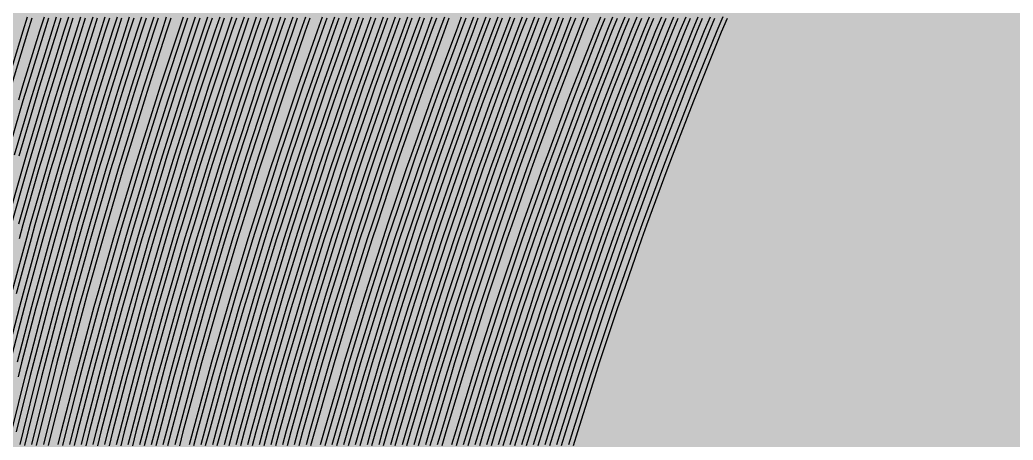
# Model space of a CAD drawing. Header units: metres. Extents: x -7240 to 10960, y -29667 to 1823.
# Drawn here: x 2974.9 to 3424.3, y -17114.6 to -16924.2 of the extents above; entities that cross this region are included whole.
import ezdxf

# ---------------------------------------------------------------- set-up
doc = ezdxf.new("R2010")
doc.units = ezdxf.units.M
doc.layers.add('Metal1', color=4, linetype='CONTINUOUS')
doc.layers.add('Polyimide', color=7, linetype='CONTINUOUS')

msp = doc.modelspace()

# ---------------------------------------------------------------- hatches: boundary and pattern name
at = {"layer": 'Polyimide'}
msp.add_hatch(color=7, dxfattribs=at).paths.add_polyline_path([(4088.45, -11806.89), (4098.72, -11851.21), (4115.58, -11893.47), (4138.63, -11932.7), (4167.35, -11967.99), (4201.08, -11998.53), (4239.03, -12023.62), (4280.35, -12042.68), (4349.18, -12073.73), (4413.2, -12113.76), (4471.26, -12162.04), (4522.3, -12217.69), (4565.39, -12279.7), (4599.74, -12346.94), (4624.73, -12418.19), (4639.91, -12492.16), (4645, -12567.5), (4639.91, -12642.84), (4624.73, -12716.8), (4599.74, -12788.06), (4565.39, -12855.3), (4522.3, -12917.31), (4471.26, -12972.96), (4413.2, -13021.24), (4349.18, -13061.27), (4280.35, -13092.32), (4239.03, -13111.38), (4201.08, -13136.47), (4167.35, -13167.01), (4138.63, -13202.3), (4115.58, -13241.52), (4098.72, -13283.78), (4088.45, -13328.11), (4085, -13373.48), (4085, -13567.5), (4099.45, -13861.55), (4142.64, -14152.77), (4214.18, -14438.35), (4313.36, -14715.55), (4439.24, -14981.69), (4590.59, -15234.21), (4765.97, -15470.68), (4963.68, -15688.82), (5181.82, -15886.53), (5418.29, -16061.91), (5670.81, -16213.26), (5936.95, -16339.14), (6214.15, -16438.32), (6499.73, -16509.85), (6790.95, -16553.05), (7085, -16567.5), (9960.38, -16567.5), (10038.79, -16571.35), (10116.45, -16582.87), (10192.6, -16601.95), (10266.52, -16628.4), (10337.49, -16661.96), (10404.83, -16702.32), (10467.89, -16749.09), (10526.06, -16801.81), (10578.78, -16859.98), (10625.55, -16923.04), (10665.91, -16990.38), (10699.48, -17061.35), (10725.93, -17135.27), (10745, -17211.43), (10756.52, -17289.08), (10760.38, -17367.5), (10760.38, -21957.3), (10721.61, -22012.91), (10685.97, -22070.59), (10653.58, -22130.14), (10624.53, -22191.39), (10598.92, -22254.16), (10576.82, -22318.25), (10558.3, -22383.46), (10543.41, -22449.6), (10532.21, -22516.46), (10524.72, -22583.84), (10520.97, -22651.53), (10520.97, -22719.32), (10524.72, -22787.01), (10532.21, -22854.38), (10543.41, -22921.24), (10558.3, -22987.38), (10576.82, -23052.6), (10598.92, -23116.68), (10624.53, -23179.45), (10653.58, -23240.71), (10685.97, -23300.26), (10721.61, -23357.93), (10760.38, -23413.54), (10760.38, -28667.5), (10756.52, -28745.91), (10745, -28823.57), (10725.93, -28899.73), (10699.48, -28973.65), (10665.91, -29044.62), (10625.55, -29111.96), (10578.78, -29175.01), (10526.06, -29233.19), (10467.89, -29285.91), (10404.83, -29332.68), (10337.49, -29373.04), (10266.52, -29406.6), (10192.6, -29433.05), (10116.45, -29452.13), (10038.79, -29463.65), (9960.38, -29467.5), (-6239.63, -29467.5), (-6318.04, -29463.65), (-6395.7, -29452.13), (-6471.85, -29433.05), (-6545.77, -29406.6), (-6616.74, -29373.04), (-6684.08, -29332.68), (-6747.14, -29285.91), (-6805.31, -29233.19), (-6858.03, -29175.01), (-6904.8, -29111.96), (-6945.16, -29044.62), (-6978.73, -28973.65), (-7005.18, -28899.73), (-7024.25, -28823.57), (-7035.77, -28745.91), (-7039.63, -28667.5), (-7039.63, -23426.32), (-6999.36, -23370.07), (-6962.33, -23311.63), (-6928.66, -23251.2), (-6898.45, -23188.96), (-6871.81, -23125.12), (-6848.81, -23059.88), (-6829.53, -22993.44), (-6814.04, -22926.02), (-6802.37, -22857.83), (-6794.57, -22789.09), (-6790.67, -22720.02), (-6790.67, -22650.84), (-6794.57, -22581.77), (-6802.37, -22513.03), (-6814.04, -22444.84), (-6829.53, -22377.42), (-6848.81, -22310.98), (-6871.81, -22245.74), (-6898.45, -22181.89), (-6928.66, -22119.66), (-6962.33, -22059.22), (-6999.36, -22000.79), (-7039.63, -21944.54), (-7039.63, -17367.5), (-7035.77, -17289.08), (-7024.25, -17211.43), (-7005.18, -17135.27), (-6978.73, -17061.35), (-6945.16, -16990.38), (-6904.8, -16923.04), (-6858.03, -16859.98), (-6805.31, -16801.81), (-6747.14, -16749.09), (-6684.08, -16702.32), (-6616.74, -16661.96), (-6545.77, -16628.4), (-6471.85, -16601.95), (-6395.7, -16582.87), (-6318.04, -16571.35), (-6239.63, -16567.5), (-3334, -16567.5), (-3039.95, -16553.05), (-2748.73, -16509.85), (-2463.15, -16438.32), (-2185.95, -16339.14), (-1919.81, -16213.26), (-1667.29, -16061.91), (-1430.82, -15886.53), (-1212.68, -15688.82), (-1014.97, -15470.68), (-839.59, -15234.21), (-688.24, -14981.69), (-562.36, -14715.55), (-463.18, -14438.35), (-391.64, -14152.77), (-348.45, -13861.55), (-334, -13567.5), (-334, -13373.48), (-337.45, -13328.11), (-347.72, -13283.78), (-364.58, -13241.52), (-387.63, -13202.3), (-416.35, -13167.01), (-450.08, -13136.47), (-488.03, -13111.38), (-529.35, -13092.32), (-529.35, -13092.32), (-598.18, -13061.27), (-662.2, -13021.24), (-720.26, -12972.96), (-771.3, -12917.31), (-814.39, -12855.3), (-848.74, -12788.06), (-873.73, -12716.8), (-888.91, -12642.84), (-894, -12567.5), (-888.91, -12492.16), (-873.73, -12418.19), (-848.74, -12346.94), (-814.39, -12279.7), (-771.3, -12217.69), (-720.26, -12162.04), (-662.2, -12113.76), (-598.18, -12073.73), (-529.35, -12042.68), (-488.03, -12023.62), (-450.08, -11998.53), (-416.35, -11967.99), (-387.63, -11932.7), (-364.58, -11893.47), (-347.72, -11851.21), (-337.45, -11806.89), (-334, -11761.52), (-334, -11074.31), (-337.45, -11028.94), (-347.72, -10984.62), (-364.58, -10942.36), (-387.63, -10903.13), (-416.35, -10867.84), (-450.08, -10837.3), (-488.03, -10812.21), (-529.35, -10793.16), (-529.35, -10793.16), (-598.18, -10762.1), (-662.2, -10722.07), (-720.26, -10673.8), (-771.3, -10618.15), (-814.39, -10556.13), (-848.74, -10488.89), (-873.73, -10417.64), (-888.91, -10343.67), (-894, -10268.33), (-888.91, -10192.99), (-873.73, -10119.03), (-848.74, -10047.77), (-814.39, -9980.53), (-771.3, -9918.52), (-720.26, -9862.87), (-662.2, -9814.59), (-598.18, -9774.56), (-529.35, -9743.51), (-488.03, -9724.45), (-450.08, -9699.36), (-416.35, -9668.82), (-387.63, -9633.53), (-364.58, -9594.31), (-347.72, -9552.05), (-337.45, -9507.72), (-334, -9462.35), (-334, -8775.14), (-337.45, -8729.78), (-347.72, -8685.45), (-364.58, -8643.19), (-387.63, -8603.96), (-416.35, -8568.68), (-450.08, -8538.14), (-488.03, -8513.05), (-529.35, -8493.99), (-529.35, -8493.99), (-598.18, -8462.94), (-662.2, -8422.91), (-720.26, -8374.63), (-771.3, -8318.98), (-814.39, -8256.97), (-848.74, -8189.73), (-873.73, -8118.47), (-888.91, -8044.5), (-894, -7969.17), (-888.91, -7893.83), (-873.73, -7819.86), (-848.74, -7748.61), (-814.39, -7681.36), (-771.3, -7619.35), (-720.26, -7563.7), (-662.2, -7515.42), (-598.18, -7475.4), (-529.35, -7444.34), (-529.35, -7444.34), (-488.03, -7425.28), (-450.08, -7400.2), (-416.35, -7369.66), (-387.63, -7334.37), (-364.58, -7295.14), (-347.72, -7252.88), (-337.45, -7208.56), (-334, -7163.19), (-334, -6475.98), (-337.45, -6430.61), (-347.72, -6386.29), (-364.58, -6344.02), (-387.63, -6304.8), (-416.35, -6269.51), (-450.08, -6238.97), (-488.03, -6213.88), (-529.35, -6194.82), (-529.35, -6194.82), (-598.18, -6163.77), (-662.2, -6123.74), (-720.26, -6075.46), (-771.3, -6019.81), (-814.39, -5957.8), (-848.74, -5890.56), (-873.73, -5819.31), (-888.91, -5745.34), (-894, -5670), (-888.91, -5594.66), (-873.73, -5520.69), (-848.74, -5449.44), (-814.39, -5382.2), (-771.3, -5320.19), (-720.26, -5264.54), (-662.2, -5216.26), (-598.18, -5176.23), (-529.35, -5145.18), (-529.35, -5145.18), (-488.03, -5126.12), (-450.08, -5101.03), (-416.35, -5070.49), (-387.63, -5035.2), (-364.58, -4995.98), (-347.72, -4953.71), (-337.45, -4909.39), (-334, -4864.02), (-334, 380), (-334, 1522.5), (-289, 1522.5), (-288.78, 1515.63), (-288.1, 1508.79), (-286.98, 1502.02), (-285.42, 1495.32), (-283.43, 1488.75), (-281.01, 1482.32), (-278.17, 1476.06), (-274.93, 1470), (-271.3, 1464.17), (-267.3, 1458.58), (-262.94, 1453.27), (-258.25, 1448.25), (-253.23, 1443.56), (-247.92, 1439.2), (-242.33, 1435.2), (-236.5, 1431.57), (-230.44, 1428.33), (-224.18, 1425.49), (-217.75, 1423.07), (-211.18, 1421.08), (-204.48, 1419.52), (-197.71, 1418.4), (-190.87, 1417.72), (-184, 1417.5), (-177.13, 1417.72), (-170.29, 1418.4), (-163.52, 1419.52), (-156.82, 1421.08), (-150.25, 1423.07), (-143.82, 1425.49), (-137.56, 1428.33), (-131.5, 1431.57), (-125.67, 1435.2), (-120.08, 1439.2), (-114.77, 1443.56), (-109.75, 1448.25), (-105.06, 1453.27), (-100.7, 1458.58), (-96.7, 1464.17), (-93.07, 1470), (-89.83, 1476.06), (-86.99, 1482.32), (-84.57, 1488.75), (-82.58, 1495.32), (-81.02, 1502.02), (-79.9, 1508.79), (-79.22, 1515.63), (-79, 1522.5), (1786, 1522.5), (3835, 1522.5), (3835.21, 1529.04), (3835.86, 1535.55), (3836.92, 1542.01), (3838.41, 1548.38), (3840.31, 1554.64), (3842.61, 1560.77), (3845.31, 1566.73), (3848.4, 1572.5), (3851.85, 1578.06), (3855.66, 1583.38), (3859.82, 1588.43), (3864.29, 1593.21), (3869.07, 1597.68), (3874.12, 1601.84), (3879.44, 1605.65), (3885, 1609.1), (3890.77, 1612.19), (3896.73, 1614.89), (3902.86, 1617.19), (3909.12, 1619.09), (3915.49, 1620.58), (3921.95, 1621.64), (3928.46, 1622.29), (3935, 1622.5), (3941.54, 1622.29), (3948.05, 1621.64), (3954.51, 1620.58), (3960.88, 1619.09), (3967.14, 1617.19), (3973.27, 1614.89), (3979.23, 1612.19), (3985, 1609.1), (3990.56, 1605.65), (3995.88, 1601.84), (4000.93, 1597.68), (4005.71, 1593.21), (4010.18, 1588.43), (4014.34, 1583.38), (4018.15, 1578.06), (4021.6, 1572.5), (4024.69, 1566.73), (4027.39, 1560.77), (4029.69, 1554.64), (4031.59, 1548.38), (4033.08, 1542.01), (4034.14, 1535.55), (4034.79, 1529.04), (4035, 1522.5), (4085, 1522.5), (4085, 380), (4085, 330), (4085, -4864.02), (4088.45, -4909.39), (4098.72, -4953.71), (4115.58, -4995.98), (4138.63, -5035.2), (4167.35, -5070.49), (4201.08, -5101.03), (4239.03, -5126.12), (4280.35, -5145.18), (4280.35, -5145.18), (4349.18, -5176.23), (4413.2, -5216.26), (4471.26, -5264.54), (4522.3, -5320.19), (4565.39, -5382.2), (4599.74, -5449.44), (4624.73, -5520.69), (4639.91, -5594.66), (4645, -5670), (4639.91, -5745.34), (4624.73, -5819.31), (4599.74, -5890.56), (4565.39, -5957.8), (4522.3, -6019.81), (4471.26, -6075.46), (4413.2, -6123.74), (4349.18, -6163.77), (4280.35, -6194.82), (4239.03, -6213.88), (4201.08, -6238.97), (4167.35, -6269.51), (4138.63, -6304.8), (4115.58, -6344.02), (4098.72, -6386.29), (4088.45, -6430.61), (4085, -6475.98), (4085, -11761.52), (4088.45, -11806.89)])

# ---------------------------------------------------------------- linework, layer by layer
at = {"layer": 'Metal1'}
for points in [[(2968.43, -17079.12), (2974.9, -17054.16), (2976.57, -17047.86), (2983.39, -17022.91), (2985.15, -17016.61), (2992.31, -16991.66), (2994.17, -16985.36), (3001.68, -16960.41), (3003.63, -16954.1), (3011.5, -16929.16), (3013.53, -16922.85)], [(2968.87, -16954.12), (2976.4, -16929.16), (2978.35, -16922.86)], [(2987.88, -16923.46), (2985.89, -16929.76), (2978.19, -16954.69), (2976.29, -16960.98), (2968.93, -16985.92)], [(2968.97, -17016.61), (2976.05, -16991.66), (2977.88, -16985.36), (2985.3, -16960.41), (2987.21, -16954.11), (2994.99, -16929.16), (2997, -16922.85)], [(3015.43, -16923.47), (3013.4, -16929.76), (3005.53, -16954.7), (3003.59, -16960.99), (2996.08, -16985.93), (2994.23, -16992.22), (2987.07, -17017.16), (2985.31, -17023.44), (2978.5, -17048.38), (2976.83, -17054.67), (2970.36, -17079.61)], [(2980.26, -16923.46), (2978.32, -16929.75), (2970.78, -16954.69)], [(2998.9, -16923.47), (2996.89, -16929.76), (2989.13, -16954.7), (2987.21, -16960.99), (2979.79, -16985.92), (2977.97, -16992.21), (2970.9, -17017.15)], [(2971.22, -17047.86), (2978, -17022.91), (2979.76, -17016.61), (2986.89, -16991.66), (2988.74, -16985.36), (2996.22, -16960.41), (2998.16, -16954.1), (3005.99, -16929.16), (3008.02, -16922.85)], [(2971.29, -17110.37), (2977.47, -17085.41), (2979.07, -17079.12), (2985.59, -17054.16), (2987.28, -17047.86), (2994.16, -17022.91), (2995.93, -17016.61), (3003.16, -16991.66), (3005.03, -16985.35), (3012.61, -16960.41), (3014.57, -16954.1), (3022.5, -16929.15), (3024.55, -16922.85)], [(2972.45, -16985.36), (2979.83, -16960.41), (2981.74, -16954.11), (2989.48, -16929.16), (2991.48, -16922.85)], [(3009.92, -16923.47), (3007.9, -16929.76), (3000.07, -16954.7), (2998.13, -16960.99), (2990.65, -16985.93), (2988.81, -16992.21), (2981.68, -17017.15), (2979.93, -17023.44), (2973.15, -17048.38)], [(3026.45, -16923.47), (3024.41, -16929.77), (3016.47, -16954.7), (3014.52, -16960.99), (3006.94, -16985.93), (3005.08, -16992.22), (2997.86, -17017.16), (2996.08, -17023.44), (2989.21, -17048.39), (2987.53, -17054.67), (2981.01, -17079.61), (2979.41, -17085.9), (2973.23, -17110.84)], [(2973.75, -17079.12), (2980.25, -17054.16), (2981.93, -17047.86), (2988.77, -17022.91), (2990.54, -17016.61), (2997.74, -16991.66), (2999.6, -16985.36), (3007.14, -16960.41), (3009.1, -16954.1), (3017, -16929.16), (3019.04, -16922.85)], [(3020.94, -16923.47), (3018.9, -16929.77), (3011, -16954.7), (3009.06, -16960.99), (3001.51, -16985.93), (2999.66, -16992.22), (2992.47, -17017.16), (2990.7, -17023.44), (2983.86, -17048.39), (2982.18, -17054.67), (2975.69, -17079.61), (2974.09, -17085.9)], [(2993.39, -16923.47), (2991.39, -16929.76), (2983.66, -16954.69), (2981.75, -16960.98), (2974.36, -16985.92)], [(2974.37, -17016.61), (2981.47, -16991.66), (2983.31, -16985.36), (2990.76, -16960.41), (2992.68, -16954.11), (3000.49, -16929.16), (3002.51, -16922.85)], [(2974.37, -16960.41), (2976.27, -16954.11), (2983.98, -16929.16), (2985.97, -16922.86)], [(3004.41, -16923.47), (3002.4, -16929.76), (2994.6, -16954.7), (2992.67, -16960.99), (2985.22, -16985.93), (2983.39, -16992.21), (2976.29, -17017.15), (2974.55, -17023.44)], [(2975.06, -17116.66), (2976.58, -17110.37), (2982.78, -17085.41), (2984.39, -17079.11), (2990.94, -17054.16), (2992.64, -17047.86), (2999.54, -17022.91), (3001.33, -17016.61), (3008.58, -16991.66), (3010.46, -16985.35), (3018.07, -16960.4), (3020.04, -16954.1), (3028.01, -16929.15), (3030.07, -16922.85)], [(3031.97, -16923.47), (3029.91, -16929.77), (3021.94, -16954.7), (3019.98, -16960.99), (3012.37, -16985.93), (3010.5, -16992.22), (3003.25, -17017.16), (3001.47, -17023.45), (2994.57, -17048.39), (2992.88, -17054.67), (2986.33, -17079.62), (2984.72, -17085.9), (2978.52, -17110.84), (2977.01, -17117.12)], [(2980.34, -17116.66), (2981.87, -17110.37), (2988.1, -17085.41), (2989.72, -17079.11), (2996.29, -17054.16), (2998, -17047.86), (3004.93, -17022.91), (3006.72, -17016.61), (3014, -16991.65), (3015.89, -16985.35), (3023.53, -16960.4), (3025.51, -16954.1), (3033.51, -16929.15), (3035.58, -16922.85)], [(3037.48, -16923.48), (3035.41, -16929.77), (3027.41, -16954.7), (3025.44, -16961), (3017.8, -16985.93), (3015.92, -16992.22), (3008.64, -17017.16), (3006.85, -17023.45), (2999.93, -17048.39), (2998.22, -17054.67), (2991.65, -17079.62), (2990.04, -17085.9), (2983.81, -17110.84), (2982.29, -17117.12)], [(2985.73, -17116.66), (2987.27, -17110.37), (2993.53, -17085.41), (2995.16, -17079.11), (3001.77, -17054.16), (3003.49, -17047.86), (3010.45, -17022.91), (3012.26, -17016.6), (3019.58, -16991.65), (3021.48, -16985.35), (3029.16, -16960.4), (3031.15, -16954.1), (3039.2, -16929.15), (3041.28, -16922.84)], [(3043.18, -16923.48), (3041.1, -16929.77), (3033.06, -16954.71), (3031.07, -16961), (3023.39, -16985.93), (3021.5, -16992.22), (3014.18, -17017.16), (3012.38, -17023.45), (3005.41, -17048.39), (3003.7, -17054.68), (2997.09, -17079.62), (2995.47, -17085.9), (2989.21, -17110.85), (2987.68, -17117.13)], [(2992.18, -17116.66), (2993.75, -17110.36), (3000.15, -17085.4), (3001.81, -17079.11), (3008.56, -17054.15), (3010.31, -17047.85), (3017.43, -17022.9), (3019.27, -17016.6), (3026.75, -16991.65), (3028.68, -16985.35), (3036.53, -16960.4), (3038.56, -16954.09), (3046.78, -16929.15), (3048.9, -16922.84)], [(3050.8, -16923.48), (3048.68, -16929.78), (3040.46, -16954.71), (3038.44, -16961.01), (3030.59, -16985.94), (3028.66, -16992.23), (3021.19, -17017.17), (3019.35, -17023.46), (3012.24, -17048.39), (3010.49, -17054.68), (3003.74, -17079.62), (3002.08, -17085.91), (2995.69, -17110.85), (2994.13, -17117.13)], [(2997.47, -17116.66), (2999.04, -17110.36), (3005.46, -17085.4), (3007.13, -17079.11), (3013.91, -17054.15), (3015.67, -17047.85), (3022.81, -17022.9), (3024.66, -17016.6), (3032.17, -16991.65), (3034.11, -16985.34), (3041.99, -16960.4), (3044.03, -16954.09), (3052.28, -16929.15), (3054.42, -16922.84)], [(3056.31, -16923.48), (3054.18, -16929.78), (3045.93, -16954.71), (3043.9, -16961.01), (3036.02, -16985.94), (3034.08, -16992.23), (3026.58, -17017.17), (3024.73, -17023.46), (3017.59, -17048.4), (3015.84, -17054.68), (3009.06, -17079.62), (3007.4, -17085.91), (3000.98, -17110.85), (2999.41, -17117.13)], [(3002.75, -17116.65), (3004.33, -17110.36), (3010.78, -17085.4), (3012.45, -17079.1), (3019.26, -17054.15), (3021.03, -17047.85), (3028.2, -17022.9), (3030.05, -17016.6), (3037.59, -16991.65), (3039.54, -16985.34), (3047.45, -16960.4), (3049.5, -16954.09), (3057.78, -16929.15), (3059.93, -16922.84)], [(3061.82, -16923.49), (3059.68, -16929.78), (3051.4, -16954.71), (3049.36, -16961.01), (3041.45, -16985.94), (3039.51, -16992.23), (3031.97, -17017.17), (3030.12, -17023.46), (3022.95, -17048.4), (3021.19, -17054.68), (3014.38, -17079.62), (3012.71, -17085.91), (3006.27, -17110.85), (3004.69, -17117.14)], [(3008.03, -17116.65), (3009.62, -17110.36), (3016.09, -17085.4), (3017.77, -17079.1), (3024.61, -17054.15), (3026.38, -17047.85), (3033.58, -17022.9), (3035.45, -17016.6), (3043.02, -16991.65), (3044.98, -16985.34), (3052.92, -16960.4), (3054.97, -16954.09), (3063.29, -16929.15), (3065.44, -16922.83)], [(3067.33, -16923.49), (3065.18, -16929.78), (3056.87, -16954.71), (3054.82, -16961.01), (3046.88, -16985.94), (3044.93, -16992.24), (3037.36, -17017.17), (3035.5, -17023.46), (3028.3, -17048.4), (3026.54, -17054.69), (3019.71, -17079.63), (3018.03, -17085.91), (3011.56, -17110.85), (3009.97, -17117.14)], [(3013.32, -17116.65), (3014.91, -17110.36), (3021.41, -17085.4), (3023.1, -17079.1), (3029.96, -17054.15), (3031.74, -17047.85), (3038.97, -17022.9), (3040.84, -17016.59), (3048.44, -16991.65), (3050.41, -16985.34), (3058.38, -16960.4), (3060.44, -16954.09), (3068.79, -16929.14), (3070.95, -16922.83)], [(3072.84, -16923.49), (3070.68, -16929.79), (3062.34, -16954.72), (3060.28, -16961.01), (3052.31, -16985.94), (3050.35, -16992.24), (3042.75, -17017.17), (3040.89, -17023.46), (3033.66, -17048.4), (3031.89, -17054.69), (3025.03, -17079.63), (3023.34, -17085.91), (3016.85, -17110.85), (3015.26, -17117.14)], [(3018.6, -17116.65), (3020.2, -17110.36), (3026.73, -17085.4), (3028.42, -17079.1), (3035.31, -17054.15), (3037.09, -17047.85), (3044.35, -17022.9), (3046.23, -17016.59), (3053.86, -16991.65), (3055.84, -16985.34), (3063.84, -16960.4), (3065.91, -16954.09), (3074.29, -16929.14), (3076.46, -16922.83)], [(3078.35, -16923.49), (3076.19, -16929.79), (3067.81, -16954.72), (3065.74, -16961.01), (3057.74, -16985.94), (3055.77, -16992.24), (3048.15, -17017.17), (3046.27, -17023.46), (3039.02, -17048.4), (3037.23, -17054.69), (3030.35, -17079.63), (3028.66, -17085.91), (3022.14, -17110.86), (3020.54, -17117.14)], [(3023.88, -17116.65), (3025.49, -17110.36), (3032.04, -17085.4), (3033.74, -17079.1), (3040.66, -17054.15), (3042.45, -17047.85), (3049.74, -17022.9), (3051.62, -17016.59), (3059.28, -16991.65), (3061.27, -16985.34), (3069.3, -16960.39), (3071.38, -16954.08), (3079.8, -16929.14), (3081.98, -16922.83)], [(3083.86, -16923.49), (3081.69, -16929.79), (3073.28, -16954.72), (3071.2, -16961.01), (3063.17, -16985.95), (3061.19, -16992.24), (3053.54, -17017.17), (3051.65, -17023.46), (3044.37, -17048.4), (3042.58, -17054.69), (3035.67, -17079.63), (3033.97, -17085.91), (3027.43, -17110.86), (3025.82, -17117.14)], [(3029.17, -17116.65), (3030.78, -17110.35), (3037.36, -17085.4), (3039.06, -17079.1), (3046.01, -17054.15), (3047.81, -17047.85), (3055.12, -17022.9), (3057.02, -17016.59), (3064.7, -16991.65), (3066.7, -16985.34), (3074.76, -16960.39), (3076.85, -16954.08), (3085.3, -16929.14), (3087.49, -16922.83)], [(3089.37, -16923.49), (3087.19, -16929.79), (3078.75, -16954.72), (3076.66, -16961.02), (3068.6, -16985.95), (3066.61, -16992.24), (3058.93, -17017.17), (3057.04, -17023.47), (3049.73, -17048.4), (3047.93, -17054.69), (3040.99, -17079.63), (3039.29, -17085.92), (3032.72, -17110.86), (3031.11, -17117.14)], [(3034.45, -17116.65), (3036.07, -17110.35), (3042.67, -17085.4), (3044.38, -17079.1), (3051.36, -17054.15), (3053.16, -17047.84), (3060.51, -17022.9), (3062.41, -17016.59), (3070.13, -16991.64), (3072.13, -16985.34), (3080.22, -16960.39), (3082.32, -16954.08), (3090.8, -16929.14), (3093, -16922.83)], [(3094.89, -16923.49), (3092.69, -16929.79), (3084.22, -16954.72), (3082.12, -16961.02), (3074.03, -16985.95), (3072.04, -16992.24), (3064.32, -17017.18), (3062.42, -17023.47), (3055.08, -17048.4), (3053.28, -17054.69), (3046.31, -17079.63), (3044.6, -17085.92), (3038, -17110.86), (3036.39, -17117.14)], [(3039.73, -17116.65), (3041.36, -17110.35), (3047.99, -17085.4), (3049.71, -17079.1), (3056.7, -17054.15), (3058.52, -17047.84), (3065.89, -17022.9), (3067.8, -17016.59), (3075.55, -16991.64), (3077.56, -16985.34), (3085.69, -16960.39), (3087.79, -16954.08), (3096.31, -16929.14), (3098.51, -16922.83)], [(3100.4, -16923.49), (3098.2, -16929.79), (3089.69, -16954.72), (3087.59, -16961.02), (3079.46, -16985.95), (3077.46, -16992.24), (3069.71, -17017.18), (3067.81, -17023.47), (3060.44, -17048.4), (3058.63, -17054.69), (3051.63, -17079.63), (3049.92, -17085.92), (3043.29, -17110.86), (3041.67, -17117.14)], [(3045.12, -17116.65), (3046.76, -17110.35), (3053.42, -17085.4), (3055.15, -17079.1), (3062.18, -17054.15), (3064.01, -17047.84), (3071.42, -17022.89), (3073.34, -17016.59), (3081.13, -16991.64), (3083.15, -16985.33), (3091.32, -16960.39), (3093.44, -16954.08), (3102, -16929.14), (3104.21, -16922.83)], [(3106.1, -16923.49), (3103.89, -16929.8), (3095.33, -16954.72), (3093.22, -16961.02), (3085.05, -16985.95), (3083.04, -16992.25), (3075.25, -17017.18), (3073.33, -17023.47), (3065.93, -17048.41), (3064.11, -17054.7), (3057.08, -17079.63), (3055.35, -17085.92), (3048.69, -17110.86), (3047.06, -17117.15)], [(3051.57, -17116.65), (3053.24, -17110.35), (3060.04, -17085.39), (3061.8, -17079.09), (3068.97, -17054.14), (3070.84, -17047.84), (3078.39, -17022.89), (3080.35, -17016.58), (3088.29, -16991.64), (3090.35, -16985.33), (3098.69, -16960.39), (3100.85, -16954.07), (3109.58, -16929.14), (3111.84, -16922.82)], [(3113.72, -16923.5), (3111.46, -16929.8), (3102.74, -16954.73), (3100.58, -16961.03), (3092.25, -16985.96), (3090.2, -16992.25), (3082.26, -17017.18), (3080.3, -17023.48), (3072.75, -17048.41), (3070.89, -17054.7), (3063.72, -17079.64), (3061.96, -17085.93), (3055.17, -17110.87), (3053.51, -17117.15)], [(3056.86, -17116.65), (3058.53, -17110.35), (3065.35, -17085.39), (3067.12, -17079.09), (3074.32, -17054.14), (3076.19, -17047.84), (3083.78, -17022.89), (3085.74, -17016.58), (3093.72, -16991.64), (3095.78, -16985.33), (3104.15, -16960.39), (3106.32, -16954.07), (3115.08, -16929.14), (3117.35, -16922.82)], [(3119.23, -16923.5), (3116.96, -16929.81), (3108.21, -16954.73), (3106.04, -16961.03), (3097.68, -16985.96), (3095.62, -16992.25), (3087.65, -17017.18), (3085.69, -17023.48), (3078.11, -17048.41), (3076.24, -17054.7), (3069.05, -17079.64), (3067.28, -17085.93), (3060.46, -17110.87), (3058.79, -17117.15)], [(3062.14, -17116.65), (3063.82, -17110.34), (3070.67, -17085.39), (3072.44, -17079.09), (3079.67, -17054.14), (3081.55, -17047.84), (3089.16, -17022.89), (3091.14, -17016.58), (3099.14, -16991.64), (3101.21, -16985.33), (3109.61, -16960.39), (3111.79, -16954.07), (3120.58, -16929.14), (3122.86, -16922.82)], [(3124.74, -16923.5), (3122.47, -16929.81), (3113.68, -16954.73), (3111.5, -16961.03), (3103.11, -16985.96), (3101.04, -16992.26), (3093.04, -17017.19), (3091.07, -17023.48), (3083.46, -17048.41), (3081.59, -17054.71), (3074.37, -17079.64), (3072.59, -17085.93), (3065.75, -17110.87), (3064.07, -17117.15)], [(3067.42, -17116.64), (3069.11, -17110.34), (3075.98, -17085.39), (3077.77, -17079.09), (3085.02, -17054.14), (3086.9, -17047.83), (3094.55, -17022.89), (3096.53, -17016.58), (3104.56, -16991.64), (3106.64, -16985.33), (3115.07, -16960.39), (3117.26, -16954.07), (3126.08, -16929.13), (3128.37, -16922.82)], [(3130.25, -16923.5), (3127.97, -16929.81), (3119.15, -16954.73), (3116.97, -16961.03), (3108.54, -16985.96), (3106.46, -16992.26), (3098.43, -17017.19), (3096.46, -17023.48), (3088.82, -17048.41), (3086.94, -17054.71), (3079.69, -17079.64), (3077.91, -17085.93), (3071.04, -17110.87), (3069.36, -17117.16)], [(3072.71, -17116.64), (3074.4, -17110.34), (3081.3, -17085.39), (3083.09, -17079.09), (3090.37, -17054.14), (3092.26, -17047.83), (3099.93, -17022.89), (3101.92, -17016.58), (3109.98, -16991.64), (3112.08, -16985.32), (3120.53, -16960.39), (3122.73, -16954.07), (3131.59, -16929.13), (3133.88, -16922.82)], [(3135.76, -16923.51), (3133.47, -16929.81), (3124.61, -16954.73), (3122.43, -16961.03), (3113.97, -16985.96), (3111.89, -16992.26), (3103.83, -17017.19), (3101.84, -17023.48), (3094.17, -17048.41), (3092.29, -17054.71), (3085.01, -17079.64), (3083.22, -17085.93), (3076.33, -17110.87), (3074.64, -17117.16)], [(3077.99, -17116.64), (3079.69, -17110.34), (3086.61, -17085.39), (3088.41, -17079.09), (3095.72, -17054.14), (3097.62, -17047.83), (3105.32, -17022.89), (3107.31, -17016.58), (3115.41, -16991.64), (3117.51, -16985.32), (3126, -16960.38), (3128.2, -16954.07), (3137.09, -16929.13), (3139.4, -16922.81)], [(3141.27, -16923.51), (3138.97, -16929.81), (3130.08, -16954.73), (3127.89, -16961.04), (3119.4, -16985.96), (3117.31, -16992.26), (3109.22, -17017.19), (3107.22, -17023.48), (3099.53, -17048.42), (3097.64, -17054.71), (3090.33, -17079.64), (3088.54, -17085.93), (3081.62, -17110.87), (3079.92, -17117.16)], [(3083.27, -17116.64), (3084.98, -17110.34), (3091.93, -17085.39), (3093.73, -17079.09), (3101.07, -17054.14), (3102.97, -17047.83), (3110.7, -17022.89), (3112.71, -17016.58), (3120.83, -16991.64), (3122.94, -16985.32), (3131.46, -16960.38), (3133.67, -16954.07), (3142.59, -16929.13), (3144.91, -16922.81)], [(3146.78, -16923.51), (3144.47, -16929.81), (3135.55, -16954.73), (3133.35, -16961.04), (3124.83, -16985.96), (3122.73, -16992.26), (3114.61, -17017.19), (3112.61, -17023.49), (3104.89, -17048.42), (3102.99, -17054.71), (3095.65, -17079.64), (3093.85, -17085.93), (3086.91, -17110.87), (3085.2, -17117.16)], [(3088.56, -17116.64), (3090.27, -17110.34), (3097.24, -17085.39), (3099.05, -17079.09), (3106.42, -17054.14), (3108.33, -17047.83), (3116.09, -17022.89), (3118.1, -17016.58), (3126.25, -16991.64), (3128.37, -16985.32), (3136.92, -16960.38), (3139.14, -16954.07), (3148.1, -16929.13), (3150.42, -16922.81)], [(3152.29, -16923.51), (3149.98, -16929.81), (3141.02, -16954.74), (3138.81, -16961.04), (3130.26, -16985.96), (3128.15, -16992.26), (3120, -17017.19), (3117.99, -17023.49), (3110.24, -17048.42), (3108.33, -17054.71), (3100.97, -17079.64), (3099.17, -17085.94), (3092.2, -17110.87), (3090.49, -17117.16)], [(3093.84, -17116.64), (3095.56, -17110.34), (3102.56, -17085.39), (3104.38, -17079.08), (3111.77, -17054.14), (3113.69, -17047.83), (3121.47, -17022.89), (3123.49, -17016.57), (3131.67, -16991.63), (3133.8, -16985.32), (3142.38, -16960.38), (3144.61, -16954.07), (3153.6, -16929.13), (3155.93, -16922.81)], [(3157.8, -16923.51), (3155.48, -16929.82), (3146.49, -16954.74), (3144.27, -16961.04), (3135.69, -16985.96), (3133.57, -16992.26), (3125.39, -17017.19), (3123.38, -17023.49), (3115.6, -17048.42), (3113.68, -17054.71), (3106.3, -17079.65), (3104.48, -17085.94), (3097.49, -17110.87), (3095.77, -17117.16)], [(3099.12, -17116.64), (3100.85, -17110.34), (3107.87, -17085.39), (3109.7, -17079.08), (3117.12, -17054.14), (3119.04, -17047.83), (3126.86, -17022.89), (3128.88, -17016.57), (3137.1, -16991.63), (3139.23, -16985.32), (3147.84, -16960.38), (3150.08, -16954.06), (3159.1, -16929.13), (3161.44, -16922.81)], [(3163.32, -16923.51), (3160.98, -16929.82), (3151.96, -16954.74), (3149.73, -16961.04), (3141.12, -16985.97), (3138.99, -16992.27), (3130.78, -17017.19), (3128.76, -17023.49), (3120.95, -17048.42), (3119.03, -17054.71), (3111.62, -17079.65), (3109.8, -17085.94), (3102.77, -17110.87), (3101.05, -17117.16)], [(3104.51, -17116.64), (3106.25, -17110.34), (3113.31, -17085.39), (3115.14, -17079.08), (3122.6, -17054.14), (3124.53, -17047.83), (3132.38, -17022.88), (3134.42, -17016.57), (3142.68, -16991.63), (3144.82, -16985.32), (3153.48, -16960.38), (3155.72, -16954.06), (3164.79, -16929.13), (3167.15, -16922.81)], [(3169.02, -16923.51), (3166.67, -16929.82), (3157.61, -16954.74), (3155.37, -16961.04), (3146.71, -16985.97), (3144.57, -16992.27), (3136.32, -17017.19), (3134.29, -17023.49), (3126.44, -17048.42), (3124.51, -17054.72), (3117.06, -17079.65), (3115.23, -17085.94), (3108.17, -17110.87), (3106.44, -17117.16)], [(3110.96, -17116.64), (3112.73, -17110.33), (3119.92, -17085.39), (3121.79, -17079.08), (3129.39, -17054.13), (3131.36, -17047.82), (3139.36, -17022.88), (3141.43, -17016.57), (3149.84, -16991.63), (3152.02, -16985.31), (3160.85, -16960.38), (3163.13, -16954.06), (3172.37, -16929.13), (3174.77, -16922.8)], [(3176.64, -16923.52), (3174.25, -16929.83), (3165.01, -16954.75), (3162.73, -16961.05), (3153.91, -16985.97), (3151.73, -16992.28), (3143.33, -17017.2), (3141.26, -17023.5), (3133.26, -17048.43), (3131.3, -17054.72), (3123.71, -17079.65), (3121.84, -17085.95), (3114.65, -17110.88), (3112.89, -17117.17)], [(3116.25, -17116.64), (3118.02, -17110.33), (3125.24, -17085.39), (3127.11, -17079.08), (3134.73, -17054.13), (3136.71, -17047.82), (3144.74, -17022.88), (3146.83, -17016.57), (3155.26, -16991.63), (3157.45, -16985.31), (3166.31, -16960.38), (3168.6, -16954.06), (3177.88, -16929.13), (3180.28, -16922.8)], [(3182.15, -16923.52), (3179.75, -16929.83), (3170.48, -16954.75), (3168.19, -16961.05), (3159.34, -16985.97), (3157.16, -16992.28), (3148.72, -17017.2), (3146.64, -17023.5), (3138.62, -17048.43), (3136.64, -17054.72), (3129.03, -17079.65), (3127.16, -17085.95), (3119.94, -17110.88), (3118.17, -17117.17)], [(3121.53, -17116.64), (3123.31, -17110.33), (3130.55, -17085.38), (3132.44, -17079.08), (3140.08, -17054.13), (3142.07, -17047.82), (3150.13, -17022.88), (3152.22, -17016.56), (3160.69, -16991.63), (3162.88, -16985.31), (3171.77, -16960.38), (3174.07, -16954.05), (3183.38, -16929.12), (3185.79, -16922.8)], [(3187.66, -16923.52), (3185.25, -16929.83), (3175.95, -16954.75), (3173.65, -16961.05), (3164.77, -16985.97), (3162.58, -16992.28), (3154.11, -17017.2), (3152.03, -17023.5), (3143.98, -17048.43), (3141.99, -17054.73), (3134.35, -17079.65), (3132.47, -17085.95), (3125.23, -17110.88), (3123.46, -17117.17)], [(3126.81, -17116.64), (3128.6, -17110.33), (3135.87, -17085.38), (3137.76, -17079.07), (3145.43, -17054.13), (3147.43, -17047.82), (3155.51, -17022.88), (3157.61, -17016.56), (3166.11, -16991.63), (3168.31, -16985.31), (3177.23, -16960.38), (3179.54, -16954.05), (3188.88, -16929.12), (3191.3, -16922.8)], [(3193.17, -16923.52), (3190.75, -16929.83), (3181.42, -16954.75), (3179.11, -16961.06), (3170.2, -16985.98), (3168, -16992.28), (3159.51, -17017.2), (3157.41, -17023.5), (3149.33, -17048.43), (3147.34, -17054.73), (3139.67, -17079.66), (3137.79, -17085.95), (3130.52, -17110.88), (3128.74, -17117.17)], [(3132.1, -17116.64), (3133.89, -17110.33), (3141.18, -17085.38), (3143.08, -17079.07), (3150.78, -17054.13), (3152.78, -17047.82), (3160.9, -17022.88), (3163, -17016.56), (3171.53, -16991.63), (3173.75, -16985.31), (3182.69, -16960.38), (3185.01, -16954.05), (3194.38, -16929.12), (3196.82, -16922.8)], [(3198.68, -16923.52), (3196.25, -16929.83), (3186.89, -16954.75), (3184.57, -16961.06), (3175.63, -16985.98), (3173.42, -16992.28), (3164.9, -17017.2), (3162.8, -17023.5), (3154.69, -17048.43), (3152.69, -17054.73), (3144.99, -17079.66), (3143.1, -17085.95), (3135.81, -17110.88), (3134.02, -17117.18)], [(3137.38, -17116.64), (3139.18, -17110.33), (3146.5, -17085.38), (3148.4, -17079.07), (3156.13, -17054.13), (3158.14, -17047.82), (3166.28, -17022.88), (3168.4, -17016.56), (3176.95, -16991.63), (3179.18, -16985.31), (3188.15, -16960.37), (3190.48, -16954.05), (3199.89, -16929.12), (3202.33, -16922.8)], [(3204.19, -16923.52), (3201.76, -16929.84), (3192.36, -16954.75), (3190.03, -16961.06), (3181.06, -16985.98), (3178.84, -16992.28), (3170.29, -17017.2), (3168.18, -17023.51), (3160.04, -17048.43), (3158.04, -17054.73), (3150.31, -17079.66), (3148.42, -17085.95), (3141.1, -17110.88), (3139.3, -17117.18)], [(3142.66, -17116.63), (3144.47, -17110.33), (3151.81, -17085.38), (3153.72, -17079.07), (3161.48, -17054.13), (3163.5, -17047.82), (3171.67, -17022.88), (3173.79, -17016.56), (3182.38, -16991.63), (3184.61, -16985.31), (3193.62, -16960.37), (3195.95, -16954.05), (3205.39, -16929.12), (3207.84, -16922.8)], [(3209.7, -16923.52), (3207.26, -16929.84), (3197.83, -16954.75), (3195.49, -16961.06), (3186.49, -16985.98), (3184.26, -16992.28), (3175.68, -17017.21), (3173.56, -17023.51), (3165.4, -17048.43), (3163.39, -17054.73), (3155.64, -17079.66), (3153.73, -17085.95), (3146.39, -17110.88), (3144.59, -17117.18)], [(3147.94, -17116.63), (3149.76, -17110.33), (3157.13, -17085.38), (3159.05, -17079.07), (3166.83, -17054.13), (3168.85, -17047.82), (3177.05, -17022.88), (3179.18, -17016.56), (3187.8, -16991.63), (3190.04, -16985.3), (3199.08, -16960.37), (3201.42, -16954.05), (3210.89, -16929.12), (3213.35, -16922.79)], [(3215.21, -16923.53), (3212.76, -16929.84), (3203.3, -16954.75), (3200.95, -16961.06), (3191.92, -16985.98), (3189.69, -16992.29), (3181.07, -17017.21), (3178.95, -17023.51), (3170.75, -17048.43), (3168.74, -17054.73), (3160.96, -17079.66), (3159.04, -17085.96), (3151.68, -17110.89), (3149.87, -17117.18)], [(3153.23, -17116.63), (3155.05, -17110.33), (3162.44, -17085.38), (3164.37, -17079.07), (3172.18, -17054.13), (3174.21, -17047.81), (3182.44, -17022.88), (3184.57, -17016.56), (3193.22, -16991.62), (3195.47, -16985.3), (3204.54, -16960.37), (3206.89, -16954.05), (3216.4, -16929.12), (3218.86, -16922.79)], [(3220.72, -16923.53), (3218.26, -16929.84), (3208.77, -16954.75), (3206.42, -16961.06), (3197.35, -16985.98), (3195.11, -16992.29), (3186.46, -17017.21), (3184.33, -17023.51), (3176.11, -17048.43), (3174.08, -17054.73), (3166.28, -17079.66), (3164.36, -17085.96), (3156.97, -17110.89), (3155.15, -17117.18)], [(3158.51, -17116.63), (3160.34, -17110.32), (3167.76, -17085.38), (3169.69, -17079.07), (3177.53, -17054.13), (3179.56, -17047.81), (3187.82, -17022.88), (3189.97, -17016.56), (3198.64, -16991.62), (3200.9, -16985.3), (3210, -16960.37), (3212.37, -16954.05), (3221.9, -16929.12), (3224.38, -16922.79)], [(3226.24, -16923.53), (3223.77, -16929.84), (3214.24, -16954.75), (3211.88, -16961.07), (3202.78, -16985.98), (3200.53, -16992.29), (3191.86, -17017.21), (3189.72, -17023.51), (3181.47, -17048.43), (3179.43, -17054.74), (3171.6, -17079.66), (3169.67, -17085.96), (3162.26, -17110.89), (3160.43, -17117.18)], [(3163.9, -17116.63), (3165.73, -17110.32), (3173.19, -17085.38), (3175.13, -17079.07), (3183.01, -17054.13), (3185.05, -17047.81), (3193.35, -17022.88), (3195.5, -17016.56), (3204.22, -16991.62), (3206.49, -16985.3), (3215.64, -16960.37), (3218.01, -16954.05), (3227.59, -16929.12), (3230.08, -16922.79)], [(3231.94, -16923.53), (3229.46, -16929.84), (3219.88, -16954.76), (3217.51, -16961.07), (3208.37, -16985.98), (3206.11, -16992.29), (3197.4, -17017.21), (3195.24, -17023.51), (3186.95, -17048.44), (3184.91, -17054.74), (3177.04, -17079.66), (3175.11, -17085.96), (3167.65, -17110.89), (3165.82, -17117.18)], [(3170.35, -17116.63), (3172.22, -17110.32), (3179.81, -17085.38), (3181.78, -17079.06), (3189.8, -17054.12), (3191.88, -17047.81), (3200.32, -17022.87), (3202.52, -17016.55), (3211.39, -16991.62), (3213.69, -16985.3), (3223, -16960.37), (3225.42, -16954.04), (3235.17, -16929.12), (3237.7, -16922.79)], [(3239.56, -16923.54), (3237.03, -16929.85), (3227.29, -16954.76), (3224.87, -16961.07), (3215.57, -16985.99), (3213.27, -16992.3), (3204.4, -17017.21), (3202.21, -17023.52), (3193.78, -17048.44), (3191.7, -17054.74), (3183.69, -17079.67), (3181.72, -17085.97), (3174.13, -17110.89), (3172.27, -17117.19)], [(3175.64, -17116.63), (3177.51, -17110.32), (3185.12, -17085.38), (3187.11, -17079.06), (3195.15, -17054.12), (3197.24, -17047.81), (3205.71, -17022.87), (3207.91, -17016.55), (3216.81, -16991.62), (3219.12, -16985.29), (3228.46, -16960.37), (3230.89, -16954.04), (3240.67, -16929.12), (3243.21, -16922.78)], [(3245.07, -16923.54), (3242.53, -16929.85), (3232.76, -16954.76), (3230.33, -16961.08), (3221, -16985.99), (3218.69, -16992.3), (3209.79, -17017.22), (3207.6, -17023.52), (3199.13, -17048.44), (3197.05, -17054.75), (3189.01, -17079.67), (3187.03, -17085.97), (3179.42, -17110.89), (3177.55, -17117.19)], [(3180.92, -17116.63), (3182.8, -17110.32), (3190.44, -17085.38), (3192.43, -17079.06), (3200.49, -17054.12), (3202.59, -17047.8), (3211.09, -17022.87), (3213.3, -17016.55), (3222.23, -16991.62), (3224.55, -16985.29), (3233.93, -16960.37), (3236.36, -16954.04), (3246.18, -16929.11), (3248.73, -16922.78)], [(3250.58, -16923.54), (3248.03, -16929.85), (3238.22, -16954.76), (3235.8, -16961.08), (3226.43, -16985.99), (3224.11, -16992.3), (3215.19, -17017.22), (3212.98, -17023.52), (3204.49, -17048.44), (3202.4, -17054.75), (3194.33, -17079.67), (3192.35, -17085.97), (3184.71, -17110.89), (3182.84, -17117.19)], [(3186.2, -17116.63), (3188.09, -17110.32), (3195.75, -17085.38), (3197.75, -17079.06), (3205.84, -17054.12), (3207.95, -17047.8), (3216.48, -17022.87), (3218.69, -17016.55), (3227.66, -16991.62), (3229.99, -16985.29), (3239.39, -16960.37), (3241.83, -16954.04), (3251.68, -16929.11), (3254.24, -16922.78)], [(3256.09, -16923.54), (3253.54, -16929.86), (3243.69, -16954.76), (3241.26, -16961.08), (3231.86, -16985.99), (3229.53, -16992.3), (3220.58, -17017.22), (3218.37, -17023.52), (3209.84, -17048.44), (3207.74, -17054.75), (3199.65, -17079.67), (3197.66, -17085.97), (3190, -17110.9), (3188.12, -17117.19)], [(3191.48, -17116.63), (3193.38, -17110.31), (3201.07, -17085.37), (3203.07, -17079.06), (3211.19, -17054.12), (3213.31, -17047.8), (3221.86, -17022.87), (3224.09, -17016.55), (3233.08, -16991.62), (3235.42, -16985.29), (3244.85, -16960.37), (3247.3, -16954.04), (3257.18, -16929.11), (3259.75, -16922.78)], [(3261.6, -16923.54), (3259.04, -16929.86), (3249.16, -16954.77), (3246.72, -16961.08), (3237.29, -16985.99), (3234.96, -16992.3), (3225.97, -17017.22), (3223.75, -17023.53), (3215.2, -17048.44), (3213.09, -17054.75), (3204.98, -17079.67), (3202.98, -17085.97), (3195.29, -17110.9), (3193.4, -17117.19)], [(3196.77, -17116.63), (3198.67, -17110.31), (3206.38, -17085.37), (3208.39, -17079.06), (3216.54, -17054.12), (3218.66, -17047.8), (3227.25, -17022.87), (3229.48, -17016.55), (3238.5, -16991.62), (3240.85, -16985.29), (3250.31, -16960.36), (3252.77, -16954.04), (3262.68, -16929.11), (3265.26, -16922.78)], [(3267.11, -16923.54), (3264.54, -16929.86), (3254.63, -16954.77), (3252.18, -16961.08), (3242.72, -16985.99), (3240.38, -16992.3), (3231.36, -17017.22), (3229.13, -17023.53), (3220.56, -17048.45), (3218.44, -17054.75), (3210.3, -17079.67), (3208.29, -17085.97), (3200.58, -17110.9), (3198.69, -17117.2)], [(3202.05, -17116.63), (3203.96, -17110.31), (3211.7, -17085.37), (3213.72, -17079.06), (3221.89, -17054.12), (3224.02, -17047.8), (3232.63, -17022.87), (3234.87, -17016.55), (3243.92, -16991.62), (3246.28, -16985.29), (3255.77, -16960.36), (3258.24, -16954.03), (3268.19, -16929.11), (3270.77, -16922.78)], [(3272.62, -16923.54), (3270.04, -16929.86), (3260.1, -16954.77), (3257.64, -16961.08), (3248.15, -16985.99), (3245.8, -16992.31), (3236.75, -17017.22), (3234.52, -17023.53), (3225.91, -17048.45), (3223.79, -17054.75), (3215.62, -17079.67), (3213.61, -17085.97), (3205.87, -17110.9), (3203.97, -17117.2)], [(3207.33, -17116.63), (3209.25, -17110.31), (3217.02, -17085.37), (3219.04, -17079.06), (3227.24, -17054.12), (3229.38, -17047.8), (3238.02, -17022.87), (3240.26, -17016.54), (3249.34, -16991.62), (3251.71, -16985.29), (3261.23, -16960.36), (3263.71, -16954.03), (3273.69, -16929.11), (3276.28, -16922.78)], [(3278.13, -16923.54), (3275.54, -16929.86), (3265.57, -16954.77), (3263.1, -16961.09), (3253.58, -16986), (3251.22, -16992.31), (3242.14, -17017.22), (3239.9, -17023.53), (3231.27, -17048.45), (3229.14, -17054.75), (3220.94, -17079.67), (3218.92, -17085.98), (3211.16, -17110.9), (3209.25, -17117.2)], [(3212.62, -17116.63), (3214.54, -17110.31), (3222.33, -17085.37), (3224.36, -17079.06), (3232.59, -17054.12), (3234.73, -17047.8), (3243.4, -17022.87), (3245.66, -17016.54), (3254.77, -16991.62), (3257.14, -16985.29), (3266.7, -16960.36), (3269.18, -16954.03), (3279.19, -16929.11), (3281.8, -16922.78)], [(3283.64, -16923.54), (3281.05, -16929.86), (3271.04, -16954.77), (3268.56, -16961.09), (3259.01, -16986), (3256.64, -16992.31), (3247.54, -17017.22), (3245.29, -17023.53), (3236.62, -17048.45), (3234.49, -17054.75), (3226.26, -17079.67), (3224.24, -17085.98), (3216.45, -17110.9), (3214.53, -17117.2)], [(3217.9, -17116.62), (3219.83, -17110.31), (3227.65, -17085.37), (3229.68, -17079.05), (3237.94, -17054.12), (3240.09, -17047.8), (3248.78, -17022.87), (3251.05, -17016.54), (3260.19, -16991.61), (3262.57, -16985.29), (3272.16, -16960.36), (3274.65, -16954.03), (3284.7, -16929.11), (3287.31, -16922.78)], [(3289.15, -16923.55), (3286.55, -16929.87), (3276.51, -16954.77), (3274.02, -16961.09), (3264.44, -16986), (3262.06, -16992.31), (3252.93, -17017.22), (3250.67, -17023.53), (3241.98, -17048.45), (3239.83, -17054.76), (3231.58, -17079.68), (3229.55, -17085.98), (3221.74, -17110.9), (3219.82, -17117.2)], [(3223.29, -17116.62), (3225.22, -17110.31), (3233.08, -17085.37), (3235.12, -17079.05), (3243.42, -17054.12), (3245.58, -17047.8), (3254.31, -17022.87), (3256.59, -17016.54), (3265.77, -16991.61), (3268.16, -16985.29), (3277.79, -16960.36), (3280.3, -16954.03), (3290.39, -16929.11), (3293.01, -16922.77)], [(3294.86, -16923.55), (3292.24, -16929.87), (3282.16, -16954.77), (3279.66, -16961.09), (3270.03, -16986), (3267.64, -16992.31), (3258.47, -17017.22), (3256.2, -17023.54), (3247.47, -17048.45), (3245.31, -17054.76), (3237.03, -17079.68), (3234.98, -17085.98), (3227.13, -17110.9), (3225.2, -17117.2)]]:
    msp.add_lwpolyline(points, dxfattribs=at)

doc.saveas('drawing.dxf')
